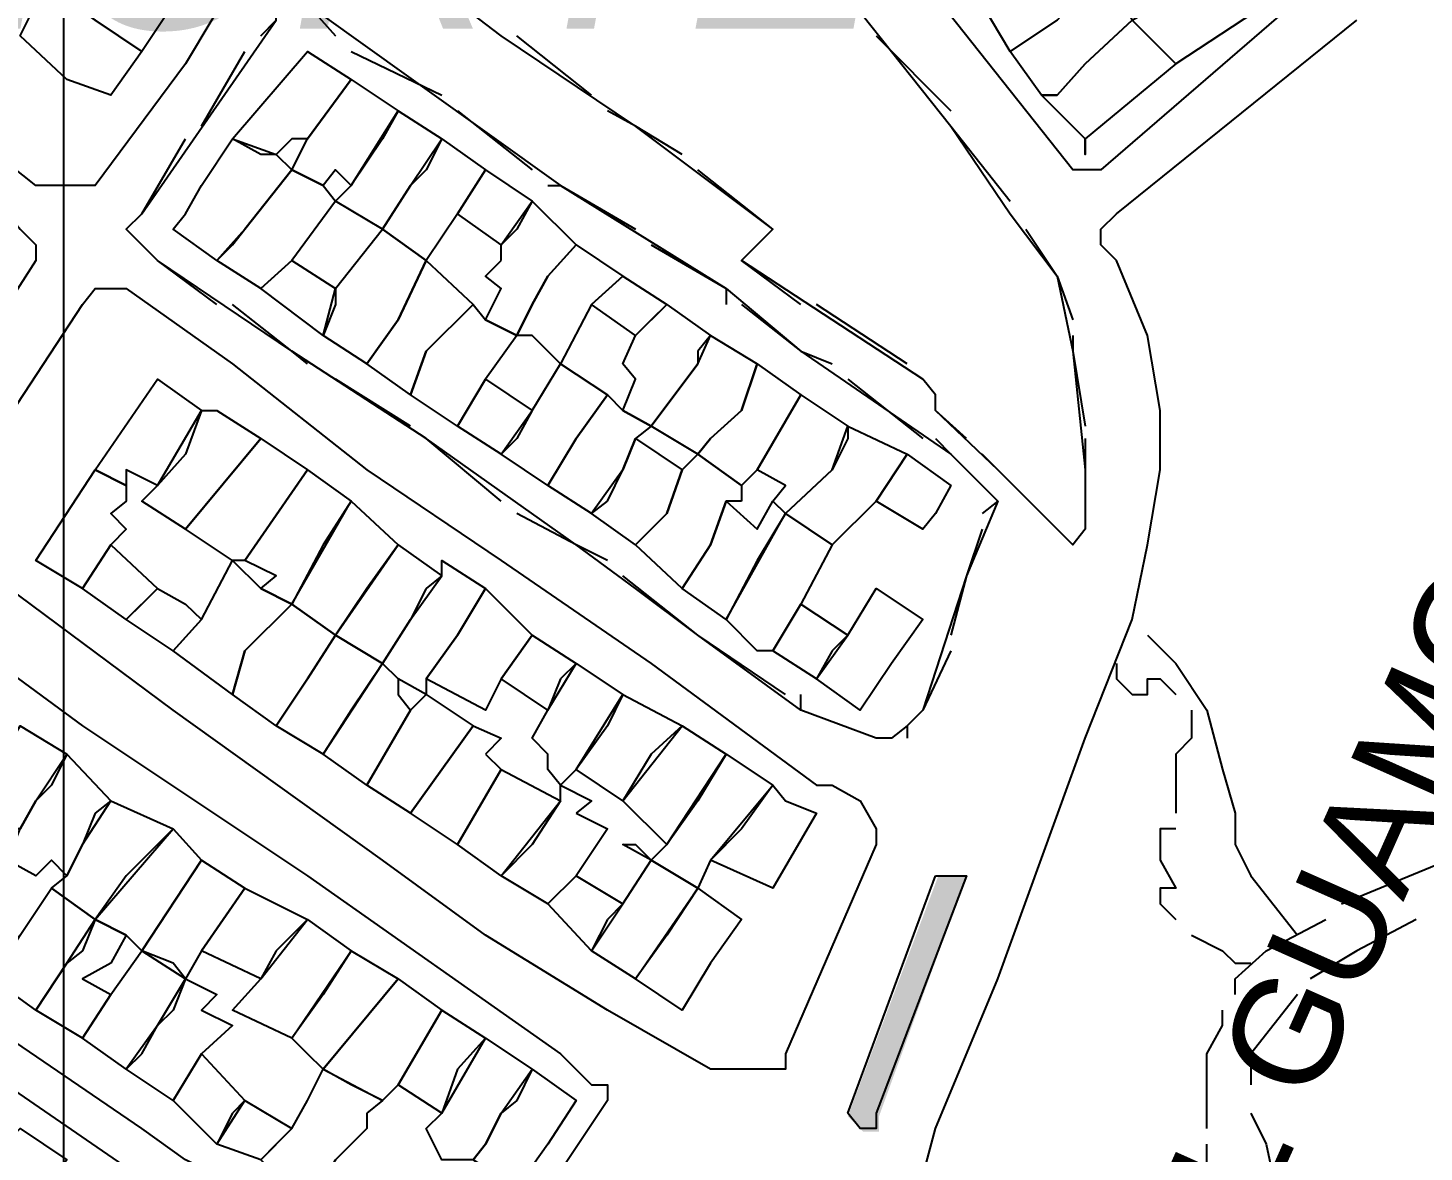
# Model space of a CAD drawing. Header units: millimetres. Extents: x -3588 to 75209, y -3737 to 38254.
# Drawn here: x 27989.8 to 28116, y 5591.6 to 5693.2 of the extents above; entities that cross this region are included whole.
import ezdxf

# ---------------------------------------------------------------- set-up
doc = ezdxf.new("R2010")
doc.units = ezdxf.units.MM
for name, color, linetype in [('H', 250, 'Continuous'), ('P', 253, 'Continuous'), ('T', 7, 'Continuous')]:
    doc.layers.add(name, color=color, linetype=linetype)

msp = doc.modelspace()

# ---------------------------------------------------------------- hatches: boundary and pattern name
at = {"layer": 'H', "linetype": 'Continuous'}
msp.add_hatch(color=254, dxfattribs=at).paths.add_polyline_path([(28072.095, 5616.542), (28073.519, 5616.542), (28074.64, 5616.542), (28066.734, 5594.809), (28066.734, 5593.4), (28065.325, 5593.4), (28063.917, 5594.809), (28072.095, 5616.542), (28072.095, 5616.542)])

# ---------------------------------------------------------------- linework, layer by layer
msp.add_lwpolyline([(27993.054, 5972.044), (29582.265, 5972.044), (29582.265, 5157.048), (27993.054, 5157.048)], close=True)
at = {"layer": 'P', "color": 254}
for points in [[(28052.907, 5733.129), (28057.132, 5735.961), (28066.462, 5742.731), (28067.87, 5744.139), (28069.278, 5742.731), (28078.593, 5730.6), (28091.011, 5715.637), (28104.567, 5699.265), (28105.687, 5696.72), (28086.786, 5680.349), (28085.362, 5680.349), (28084.242, 5680.349), (28063.917, 5706.034), (28048.954, 5723.815), (28048.954, 5724.951), (28047.545, 5727.768), (28048.954, 5729.176), (28052.907, 5733.129)], [(28062.509, 5697.841), (28073.231, 5684.301), (28078.593, 5676.396), (28082.834, 5670.746), (28084.242, 5663.977), (28085.362, 5653.254), (28085.362, 5647.877), (28084.242, 5646.469), (28077.456, 5653.254), (28071.823, 5658.615), (28071.823, 5660.024), (28070.687, 5661.432), (28054.315, 5672.155), (28057.132, 5674.987), (28044.713, 5684.301), (28032.582, 5692.479), (28021.859, 5700.673)], [(28085.362, 5696.72), (28082.834, 5693.904), (28078.593, 5691.071), (28076.048, 5695.312), (28078.593, 5697.841), (28082.834, 5700.673), (28085.362, 5696.72)], [(28092.148, 5695.312), (28094.964, 5697.841), (28097.781, 5700.673), (28098.917, 5700.673), (28101.734, 5696.72), (28101.734, 5695.312), (28093.556, 5689.951), (28089.603, 5693.904), (28092.148, 5695.312)], [(28086.786, 5695.312), (28088.195, 5696.72), (28089.603, 5693.904), (28085.362, 5689.951), (28082.834, 5687.118), (28081.409, 5687.118), (28078.593, 5691.071), (28082.834, 5693.904), (28085.362, 5696.72), (28086.786, 5695.312)], [(28015.074, 5695.312), (28019.027, 5692.479), (28037.943, 5678.94), (28052.907, 5669.626), (28059.676, 5663.977), (28073.231, 5654.663), (28074.64, 5653.254), (28076.048, 5651.83), (28077.456, 5650.422), (28074.64, 5643.652), (28070.687, 5631.505), (28069.278, 5630.097), (28067.87, 5628.977), (28066.462, 5628.977), (28059.676, 5631.505), (28050.362, 5638.291), (28044.713, 5642.516)], [(28044.713, 5642.516), (28039.351, 5646.469), (28025.812, 5656.071), (28013.665, 5663.977), (28001.535, 5672.155), (28000.11, 5673.579), (27998.702, 5674.987), (28000.11, 5676.396), (28012.257, 5693.904)], [(28040.76, 5532.714), (28059.676, 5582.678), (28061.084, 5584.086), (28063.917, 5582.678), (28065.037, 5582.678), (28066.462, 5584.086), (28069.278, 5584.086), (28071.823, 5593.688), (28077.456, 5607.228), (28085.362, 5628.977), (28089.603, 5639.699), (28091.011, 5646.469), (28092.148, 5653.254), (28092.148, 5658.615), (28091.011, 5665.385), (28088.195, 5672.155), (28086.786, 5673.579), (28086.786, 5674.987), (28088.195, 5676.396), (28109.928, 5693.904)], [(28085.362, 5683.165), (28085.362, 5681.757), (28085.362, 5683.165), (28081.409, 5687.118), (28082.834, 5687.118), (28085.362, 5689.951), (28089.603, 5693.904), (28093.556, 5689.951), (28085.362, 5683.165)], [(28040.76, 5687.118), (28033.99, 5692.479)], [(28066.462, 5692.479), (28073.231, 5685.71)], [(28028.629, 5685.71), (28035.399, 5680.349)], [(28048.954, 5681.757), (28044.713, 5684.301), (28042.184, 5685.71)], [(28073.231, 5684.301), (28078.593, 5677.516)], [(28033.99, 5674.987), (28032.582, 5673.579), (28028.629, 5676.396), (28031.174, 5680.349), (28035.399, 5677.516), (28033.99, 5674.987)], [(28057.132, 5674.987), (28050.362, 5680.349)], [(28036.807, 5678.94), (28037.943, 5678.94), (28044.713, 5674.987)], [(28032.582, 5672.155), (28032.582, 5673.579), (28035.399, 5677.516), (28039.351, 5673.579), (28036.807, 5670.746), (28035.399, 5668.202), (28033.99, 5665.385), (28031.174, 5666.793), (28032.582, 5669.626), (28031.174, 5670.746), (28032.582, 5672.155)], [(28080.001, 5674.987), (28082.834, 5670.746), (28084.242, 5666.793)], [(28040.76, 5668.202), (28037.943, 5662.84), (28035.399, 5665.385), (28033.99, 5665.385), (28035.399, 5668.202), (28036.807, 5670.746), (28039.351, 5673.579), (28043.592, 5670.746), (28040.76, 5668.202)], [(28046.137, 5673.579), (28052.907, 5669.626), (28052.907, 5668.202)], [(28059.676, 5668.202), (28054.315, 5672.155), (28055.723, 5673.579)], [(28046.137, 5666.793), (28044.713, 5665.385), (28040.76, 5668.202), (28043.592, 5670.746), (28047.545, 5668.202), (28046.137, 5666.793)], [(27982.33, 5649.301), (27994.749, 5668.202), (27995.885, 5669.626), (27997.294, 5669.626), (27998.702, 5669.626), (28008.304, 5662.84), (28020.435, 5653.254), (28032.582, 5645.06), (28046.137, 5635.746), (28061.084, 5624.736), (28062.509, 5624.736), (28065.037, 5623.327), (28066.462, 5620.783), (28066.462, 5619.374), (28058.268, 5600.458), (28058.268, 5599.05), (28055.723, 5599.05), (28052.907, 5599.05), (28051.498, 5599.05), (28042.184, 5604.411), (28031.174, 5611.18)], [(28031.174, 5666.793), (28033.99, 5665.385), (28031.174, 5661.432), (28028.629, 5657.191), (28024.388, 5660.024), (28025.812, 5663.977), (28030.037, 5668.202), (28031.174, 5666.793)], [(28050.362, 5663.977), (28050.362, 5662.84), (28046.137, 5657.191), (28043.592, 5658.615), (28044.713, 5661.432), (28043.592, 5662.84), (28044.713, 5665.385), (28047.545, 5668.202), (28051.498, 5665.385), (28050.362, 5663.977)], [(28054.315, 5668.202), (28059.676, 5663.977), (28062.509, 5662.84)], [(28069.278, 5662.84), (28061.084, 5668.202)], [(28051.498, 5656.071), (28050.362, 5654.663), (28046.137, 5657.191), (28050.362, 5662.84), (28051.498, 5665.385), (28055.723, 5662.84), (28054.315, 5658.615), (28051.498, 5656.071)], [(28084.242, 5665.385), (28084.242, 5663.977), (28085.362, 5657.191)], [(28039.351, 5656.071), (28036.807, 5651.83), (28032.582, 5654.663), (28035.399, 5658.615), (28037.943, 5662.84), (28042.184, 5660.024), (28039.351, 5656.071)], [(28055.723, 5653.254), (28054.315, 5651.83), (28050.362, 5654.663), (28051.498, 5656.071), (28054.315, 5658.615), (28055.723, 5662.84), (28059.676, 5660.024), (28055.723, 5653.254)], [(28033.99, 5656.071), (28032.582, 5654.663), (28028.629, 5657.191), (28031.174, 5661.432), (28035.399, 5658.615), (28033.99, 5656.071)], [(28063.917, 5661.432), (28070.687, 5656.071)], [(28074.64, 5656.071), (28071.823, 5658.615), (28071.823, 5660.024), (28070.687, 5661.432)], [(28043.592, 5658.615), (28046.137, 5657.191), (28044.713, 5656.071), (28043.592, 5653.254), (28040.76, 5649.301), (28036.807, 5651.83), (28039.351, 5656.071), (28042.184, 5660.024), (28043.592, 5658.615)], [(28063.917, 5656.071), (28062.509, 5653.254), (28058.268, 5649.301), (28057.132, 5650.422), (28058.268, 5651.83), (28055.723, 5653.254), (28059.676, 5660.024), (28063.917, 5657.191), (28063.917, 5656.071)], [(28066.462, 5650.422), (28062.509, 5646.469), (28058.268, 5649.301), (28062.509, 5653.254), (28063.917, 5657.191), (28069.278, 5654.663), (28066.462, 5650.422)], [(28042.184, 5650.422), (28043.592, 5653.254), (28044.713, 5656.071), (28048.954, 5653.254), (28047.545, 5649.301), (28044.713, 5646.469), (28040.76, 5649.301), (28042.184, 5650.422)], [(28071.823, 5656.071), (28073.231, 5654.663), (28074.64, 5653.254), (28076.048, 5651.83), (28077.456, 5650.422), (28076.048, 5649.301)], [(28085.362, 5656.071), (28085.362, 5653.254), (28085.362, 5647.877), (28084.242, 5646.469)], [(28054.315, 5650.422), (28052.907, 5650.422), (28051.498, 5646.469), (28048.954, 5642.516), (28044.713, 5646.469), (28047.545, 5649.301), (28048.954, 5653.254), (28050.362, 5654.663), (28054.315, 5651.83), (28054.315, 5650.422)], [(28071.823, 5649.301), (28070.687, 5647.877), (28066.462, 5650.422), (28069.278, 5654.663), (28073.231, 5651.83), (28071.823, 5649.301)], [(28082.834, 5647.877), (28077.456, 5653.254), (28076.048, 5654.663)], [(28055.723, 5645.06), (28052.907, 5639.699), (28048.954, 5642.516), (28051.498, 5646.469), (28052.907, 5650.422), (28055.723, 5647.877), (28057.132, 5650.422), (28058.268, 5649.301), (28055.723, 5645.06)], [(28042.184, 5645.06), (28039.351, 5646.469), (28033.99, 5649.301)], [(28057.132, 5636.866), (28055.723, 5636.866), (28052.907, 5639.699), (28058.268, 5649.301), (28062.509, 5646.469), (28059.676, 5641.107), (28057.132, 5636.866)], [(28076.048, 5647.877), (28074.64, 5643.652), (28073.231, 5638.291)], [(28031.174, 5611.18), (28021.859, 5617.966), (28002.943, 5631.505), (27986.571, 5643.652)], [(28050.362, 5638.291), (28043.592, 5643.652)], [(28032.582, 5634.338), (28031.174, 5631.505), (28025.812, 5634.338), (28028.629, 5638.291), (28031.174, 5642.516), (28035.399, 5638.291), (28032.582, 5634.338)], [(28067.87, 5635.746), (28065.037, 5631.505), (28061.084, 5634.338), (28063.917, 5638.291), (28066.462, 5642.516), (28070.687, 5639.699), (28067.87, 5635.746)], [(28004.063, 5590.856), (28000.11, 5593.688), (27982.33, 5605.819), (27970.199, 5614.013), (27964.838, 5617.966), (27962.005, 5619.374), (27962.005, 5620.783), (27962.005, 5622.191), (27974.424, 5639.699), (27975.561, 5641.107), (27978.377, 5641.107), (27979.786, 5641.107), (27994.749, 5630.097), (28015.074, 5616.542), (28037.943, 5600.458), (28040.76, 5597.641), (28042.184, 5597.641), (28042.184, 5596.217), (28028.629, 5575.892), (28027.221, 5575.892), (28025.812, 5575.892), (28017.618, 5581.542), (28006.896, 5589.447), (28004.063, 5590.856)], [(28062.509, 5636.866), (28061.084, 5634.338), (28057.132, 5636.866), (28059.676, 5641.107), (28063.917, 5638.291), (28062.509, 5636.866)], [(28037.943, 5634.338), (28036.807, 5631.505), (28032.582, 5634.338), (28035.399, 5638.291), (28039.351, 5635.746), (28037.943, 5634.338)], [(28058.268, 5632.93), (28050.362, 5638.291)], [(28091.011, 5638.291), (28093.556, 5635.746), (28096.373, 5631.505), (28097.781, 5626.144), (28098.917, 5622.191), (28098.917, 5619.374), (28100.326, 5616.542), (28104.567, 5611.18)], [(28073.231, 5636.866), (28070.687, 5631.505), (28069.278, 5630.097), (28069.278, 5628.977)], [(28042.184, 5630.097), (28039.351, 5626.144), (28037.943, 5624.736), (28036.807, 5626.144), (28036.807, 5627.552), (28035.399, 5628.977), (28036.807, 5631.505), (28039.351, 5635.746), (28043.592, 5632.93), (28042.184, 5630.097)], [(28088.195, 5635.746), (28088.195, 5634.338), (28089.603, 5632.93), (28091.011, 5632.93), (28091.011, 5634.338), (28092.148, 5634.338), (28093.556, 5632.93)], [(28046.137, 5627.552), (28043.592, 5623.327), (28039.351, 5626.144), (28043.592, 5632.93), (28048.954, 5630.097), (28046.137, 5627.552)], [(28067.87, 5628.977), (28066.462, 5628.977), (28059.676, 5631.505), (28059.676, 5632.93)], [(28094.964, 5631.505), (28094.964, 5628.977), (28093.556, 5627.552), (28093.556, 5624.736), (28093.556, 5622.191)], [(28050.362, 5623.327), (28047.545, 5619.374), (28043.592, 5623.327), (28048.954, 5630.097), (28052.907, 5627.552), (28050.362, 5623.327)], [(28054.315, 5620.783), (28051.498, 5617.966), (28050.362, 5615.421), (28046.137, 5617.966), (28047.545, 5619.374), (28052.907, 5627.552), (28057.132, 5624.736), (28054.315, 5620.783)], [(28035.399, 5619.374), (28032.582, 5616.542), (28028.629, 5619.374), (28032.582, 5626.144), (28037.943, 5623.327), (28035.399, 5619.374)], [(28039.351, 5622.191), (28042.184, 5620.783), (28039.351, 5616.542), (28036.807, 5614.013), (28032.582, 5616.542), (28037.943, 5623.327), (28037.943, 5624.736), (28040.76, 5623.327), (28039.351, 5622.191)], [(28058.268, 5623.327), (28061.084, 5622.191), (28057.132, 5615.421), (28051.498, 5617.966), (28057.132, 5624.736), (28058.268, 5623.327)], [(28093.556, 5620.783), (28092.148, 5620.783), (28092.148, 5617.966), (28093.556, 5615.421), (28092.148, 5615.421), (28092.148, 5614.013), (28093.556, 5612.605)], [(28046.137, 5617.966), (28043.592, 5619.374), (28044.713, 5619.374), (28046.137, 5617.966)], [(28047.545, 5611.18), (28044.713, 5607.228), (28040.76, 5609.772), (28043.592, 5614.013), (28046.137, 5617.966), (28050.362, 5615.421), (28047.545, 5611.18)], [(28108.519, 5614.013), (28118.106, 5617.966)], [(28042.184, 5612.605), (28040.76, 5609.772), (28036.807, 5614.013), (28039.351, 5616.542), (28043.592, 5614.013), (28042.184, 5612.605)], [(28071.823, 5616.542), (28073.231, 5616.542), (28074.64, 5616.542), (28066.462, 5595.097), (28066.462, 5593.688), (28065.037, 5593.688), (28063.917, 5595.097), (28071.823, 5616.542)], [(28051.498, 5608.652), (28048.954, 5604.411), (28044.713, 5607.228), (28050.362, 5615.421), (28054.315, 5612.605), (28051.498, 5608.652)], [(28098.917, 5605.819), (28098.917, 5607.228), (28101.734, 5609.772), (28107.111, 5612.605)], [(28115.289, 5612.605), (28109.928, 5609.772), (28105.687, 5607.228)], [(28094.964, 5611.18), (28097.781, 5609.772), (28098.917, 5608.652), (28100.326, 5608.652)], [(28104.567, 5605.819), (28100.326, 5600.458), (28100.326, 5597.641)], [(28096.373, 5593.688), (28096.373, 5595.097), (28096.373, 5600.458), (28097.781, 5603.003), (28097.781, 5604.411)], [(28033.99, 5596.217), (28032.582, 5595.097), (28031.174, 5592.28), (28030.037, 5590.856), (28027.221, 5590.856), (28025.812, 5593.688), (28027.221, 5595.097), (28031.174, 5601.866), (28035.399, 5599.05), (28033.99, 5596.217)], [(28030.037, 5590.856), (28031.174, 5592.28), (28032.582, 5595.097), (28035.399, 5599.05), (28039.351, 5596.217), (28036.807, 5592.28), (28033.99, 5588.327), (28030.037, 5590.856)], [(28100.326, 5595.097), (28101.734, 5592.28), (28103.158, 5585.495)], [(28100.326, 5582.678), (28098.917, 5585.495), (28096.373, 5589.447), (28096.373, 5592.28)]]:
    msp.add_lwpolyline(points, dxfattribs=at)
at = {"layer": 'P'}
for points in [[(27983.739, 5684.301), (27975.561, 5689.951), (27974.424, 5691.071), (27974.424, 5692.479), (27983.739, 5707.443), (27993.341, 5720.998), (28000.11, 5730.6), (28001.535, 5733.129), (28002.943, 5734.553), (28023.268, 5720.998), (28023.268, 5719.59), (28013.665, 5706.034), (28004.063, 5689.951), (27995.885, 5678.94), (27994.749, 5678.94), (27993.341, 5678.94), (27990.524, 5678.94), (27983.739, 5684.301)], [(27912.042, 5704.626), (27915.995, 5710.275), (27921.356, 5718.165), (27922.764, 5719.59), (27924.189, 5719.59), (27940.561, 5707.443), (27960.885, 5693.904), (27978.377, 5683.165), (27987.98, 5676.396), (27989.1, 5674.987), (27990.524, 5673.579), (27990.524, 5672.155), (27978.377, 5653.254), (27976.969, 5651.83), (27974.424, 5651.83), (27971.608, 5653.254), (27954.1, 5663.977), (27928.126, 5681.757), (27909.225, 5695.312), (27909.225, 5696.72), (27907.801, 5699.265), (27909.225, 5700.673), (27912.042, 5704.626)], [(27993.341, 5699.265), (27994.749, 5700.673), (28000.11, 5697.841), (28002.943, 5695.312), (28000.11, 5691.071), (27995.885, 5693.904), (27991.932, 5696.72), (27993.341, 5699.265)], [(27990.524, 5695.312), (27991.932, 5696.72), (27995.885, 5693.904), (28000.11, 5691.071), (27997.294, 5687.118), (27993.341, 5688.526), (27989.1, 5692.479), (27990.524, 5695.312)], [(28010.849, 5692.479), (28012.257, 5693.904), (28012.257, 5695.312), (28013.665, 5695.312), (28015.074, 5695.312), (28017.618, 5692.479)], [(28005.488, 5684.301), (28009.424, 5691.071)], [(28010.849, 5681.757), (28008.304, 5683.165), (28015.074, 5691.071), (28019.027, 5688.526), (28015.074, 5683.165), (28013.665, 5683.165), (28012.257, 5681.757), (28010.849, 5681.757)], [(28019.027, 5691.071), (28027.221, 5687.118)], [(28021.859, 5683.165), (28019.027, 5678.94), (28017.618, 5680.349), (28016.482, 5678.94), (28013.665, 5680.349), (28015.074, 5683.165), (28019.027, 5688.526), (28023.268, 5685.71), (28021.859, 5683.165)], [(28025.812, 5680.349), (28024.388, 5678.94), (28021.859, 5674.987), (28017.618, 5677.516), (28019.027, 5678.94), (28023.268, 5685.71), (28027.221, 5683.165), (28025.812, 5680.349)], [(27998.702, 5674.987), (28000.11, 5676.396), (28004.063, 5683.165)], [(28004.063, 5676.396), (28005.488, 5678.94), (28008.304, 5683.165), (28012.257, 5681.757), (28013.665, 5680.349), (28009.424, 5674.987), (28006.896, 5672.155), (28002.943, 5674.987), (28004.063, 5676.396)], [(28028.629, 5676.396), (28025.812, 5672.155), (28021.859, 5674.987), (28024.388, 5678.94), (28027.221, 5683.165), (28031.174, 5680.349), (28028.629, 5676.396)], [(28008.304, 5673.579), (28009.424, 5674.987), (28013.665, 5680.349), (28016.482, 5678.94), (28017.618, 5677.516), (28013.665, 5672.155), (28010.849, 5669.626), (28006.896, 5672.155), (28008.304, 5673.579)], [(28023.268, 5666.793), (28020.435, 5662.84), (28016.482, 5665.385), (28017.618, 5669.626), (28021.859, 5674.987), (28025.812, 5672.155), (28023.268, 5666.793)], [(28006.896, 5668.202), (28001.535, 5672.155), (28000.11, 5673.579)], [(28017.618, 5668.202), (28016.482, 5665.385), (28010.849, 5669.626), (28013.665, 5672.155), (28017.618, 5669.626), (28017.618, 5668.202)], [(28025.812, 5663.977), (28024.388, 5660.024), (28020.435, 5662.84), (28023.268, 5666.793), (28025.812, 5672.155), (28030.037, 5668.202), (28025.812, 5663.977)], [(28015.074, 5662.84), (28013.665, 5663.977), (28008.304, 5668.202)], [(28004.063, 5654.663), (28001.535, 5651.83), (27998.702, 5653.254), (27998.702, 5651.83), (27995.885, 5653.254), (28001.535, 5661.432), (28005.488, 5658.615), (28004.063, 5654.663)], [(28024.388, 5657.191), (28017.618, 5661.432)], [(28010.849, 5656.071), (28004.063, 5647.877), (28000.11, 5650.422), (28001.535, 5651.83), (28005.488, 5658.615), (28006.896, 5658.615), (28010.849, 5656.071)], [(28010.849, 5656.071), (28015.074, 5653.254), (28009.424, 5645.06), (28008.304, 5645.06), (28004.063, 5647.877), (28010.849, 5656.071)], [(28032.582, 5650.422), (28025.812, 5656.071)], [(27998.702, 5651.83), (27998.702, 5650.422), (27997.294, 5649.301), (27998.702, 5647.877), (27997.294, 5646.469), (27994.749, 5642.516), (27990.524, 5645.06), (27995.885, 5653.254), (27998.702, 5651.83)], [(28016.482, 5646.469), (28013.665, 5641.107), (28010.849, 5642.516), (28012.257, 5643.652), (28009.424, 5645.06), (28015.074, 5653.254), (28019.027, 5650.422), (28016.482, 5646.469)], [(28020.435, 5642.516), (28017.618, 5638.291), (28013.665, 5641.107), (28019.027, 5650.422), (28023.268, 5646.469), (28020.435, 5642.516)], [(28000.11, 5641.107), (27998.702, 5639.699), (27994.749, 5642.516), (27997.294, 5646.469), (28001.535, 5642.516), (28000.11, 5641.107)], [(28025.812, 5642.516), (28024.388, 5639.699), (28021.859, 5635.746), (28017.618, 5638.291), (28023.268, 5646.469), (28027.221, 5643.652), (28025.812, 5642.516)], [(28009.424, 5636.866), (28008.304, 5632.93), (28002.943, 5636.866), (28005.488, 5639.699), (28008.304, 5645.06), (28010.849, 5642.516), (28013.665, 5641.107), (28009.424, 5636.866)], [(28025.812, 5634.338), (28025.812, 5632.93), (28023.268, 5634.338), (28021.859, 5635.746), (28024.388, 5639.699), (28027.221, 5643.652), (28027.221, 5645.06), (28031.174, 5642.516), (28028.629, 5638.291), (28025.812, 5634.338)], [(28004.063, 5641.107), (28005.488, 5639.699), (28002.943, 5636.866), (27998.702, 5639.699), (28001.535, 5642.516), (28004.063, 5641.107)], [(28015.074, 5634.338), (28012.257, 5630.097), (28008.304, 5632.93), (28009.424, 5636.866), (28013.665, 5641.107), (28017.618, 5638.291), (28015.074, 5634.338)], [(28019.027, 5631.505), (28016.482, 5627.552), (28012.257, 5630.097), (28015.074, 5634.338), (28017.618, 5638.291), (28021.859, 5635.746), (28019.027, 5631.505)], [(28023.268, 5634.338), (28023.268, 5632.93), (28024.388, 5631.505), (28020.435, 5624.736), (28016.482, 5627.552), (28021.859, 5635.746), (28023.268, 5634.338)], [(28027.221, 5626.144), (28024.388, 5622.191), (28020.435, 5624.736), (28024.388, 5631.505), (28025.812, 5632.93), (28030.037, 5630.097), (28027.221, 5626.144)], [(27991.932, 5624.736), (27990.524, 5623.327), (27989.1, 5620.783), (27987.98, 5620.783), (27986.571, 5619.374), (27985.163, 5619.374), (27983.739, 5620.783), (27985.163, 5623.327), (27989.1, 5630.097), (27993.341, 5627.552), (27991.932, 5624.736)], [(28031.174, 5627.552), (28032.582, 5626.144), (28028.629, 5619.374), (28024.388, 5622.191), (28030.037, 5630.097), (28032.582, 5628.977), (28031.174, 5627.552)], [(27995.885, 5622.191), (27994.749, 5619.374), (27993.341, 5616.542), (27991.932, 5617.966), (27990.524, 5616.542), (27987.98, 5617.966), (27989.1, 5620.783), (27990.524, 5623.327), (27993.341, 5627.552), (27997.294, 5623.327), (27995.885, 5622.191)], [(27998.702, 5616.542), (27995.885, 5612.605), (27991.932, 5615.421), (27993.341, 5616.542), (27994.749, 5619.374), (27997.294, 5623.327), (28002.943, 5620.783), (27998.702, 5616.542)], [(27998.702, 5611.18), (27995.885, 5612.605), (28002.943, 5620.783), (28005.488, 5617.966), (28000.11, 5609.772), (27998.702, 5611.18)], [(28002.943, 5608.652), (28000.11, 5609.772), (28005.488, 5617.966), (28009.424, 5615.421), (28005.488, 5609.772), (28004.063, 5607.228), (28002.943, 5608.652)], [(27973.016, 5577.317), (27960.885, 5586.903), (27947.33, 5595.097), (27945.922, 5596.217), (27958.053, 5615.421), (27959.461, 5616.542), (27960.885, 5616.542), (27983.739, 5600.458), (28005.488, 5585.495), (28024.388, 5571.955), (28025.812, 5571.955), (28025.812, 5570.531), (28024.388, 5570.531), (28012.257, 5553.039), (28012.257, 5551.631), (28010.849, 5551.631), (27986.571, 5569.123), (27973.016, 5577.317)], [(27994.749, 5609.772), (27993.341, 5608.652), (27990.524, 5604.411), (27986.571, 5607.228), (27989.1, 5611.18), (27991.932, 5615.421), (27995.885, 5612.605), (27994.749, 5609.772)], [(28012.257, 5609.772), (28010.849, 5607.228), (28005.488, 5609.772), (28009.424, 5615.421), (28015.074, 5612.605), (28012.257, 5609.772)], [(27997.294, 5608.652), (27994.749, 5607.228), (27997.294, 5605.819), (27994.749, 5601.866), (27990.524, 5604.411), (27993.341, 5608.652), (27995.885, 5612.605), (27998.702, 5611.18), (27997.294, 5608.652)], [(28016.482, 5605.819), (28013.665, 5601.866), (28008.304, 5604.411), (28010.849, 5607.228), (28015.074, 5612.605), (28019.027, 5609.772), (28016.482, 5605.819)], [(28002.943, 5604.411), (28001.535, 5603.003), (27998.702, 5599.05), (27994.749, 5601.866), (27997.294, 5605.819), (28000.11, 5609.772), (28004.063, 5607.228), (28002.943, 5604.411)], [(28015.074, 5600.458), (28013.665, 5601.866), (28019.027, 5609.772), (28023.268, 5607.228), (28016.482, 5599.05), (28015.074, 5600.458)], [(28000.11, 5600.458), (28001.535, 5603.003), (28004.063, 5607.228), (28006.896, 5605.819), (28005.488, 5604.411), (28008.304, 5603.003), (28005.488, 5600.458), (28002.943, 5596.217), (27998.702, 5599.05), (28000.11, 5600.458)], [(28019.027, 5597.641), (28016.482, 5599.05), (28023.268, 5607.228), (28027.221, 5604.411), (28023.268, 5597.641), (28021.859, 5596.217), (28019.027, 5597.641)], [(28028.629, 5599.05), (28027.221, 5595.097), (28023.268, 5597.641), (28027.221, 5604.411), (28031.174, 5601.866), (28028.629, 5599.05)], [(28008.304, 5595.097), (28006.896, 5592.28), (28002.943, 5596.217), (28005.488, 5600.458), (28009.424, 5596.217), (28008.304, 5595.097)], [(28020.435, 5595.097), (28020.435, 5593.688), (28017.618, 5590.856), (28015.074, 5586.903), (28010.849, 5590.856), (28013.665, 5593.688), (28015.074, 5596.217), (28016.482, 5599.05), (28021.859, 5596.217), (28020.435, 5595.097)], [(28012.257, 5592.28), (28010.849, 5590.856), (28006.896, 5592.28), (28009.424, 5596.217), (28013.665, 5593.688), (28012.257, 5592.28)], [(27990.524, 5586.903), (27987.98, 5582.678), (27982.33, 5585.495), (27983.739, 5588.327), (27989.1, 5593.688), (27993.341, 5590.856), (27990.524, 5586.903)]]:
    msp.add_lwpolyline(points, dxfattribs=at)

# ---------------------------------------------------------------- texts
at = {"layer": 'T', "color": 254, "insert": (27773.562, 5712.34), "char_height": 19.20446, "attachment_point": 1}
msp.add_mtext('{\\fArial|b0|i1|c0|p18;BOSQUES DEL NORTE}', dxfattribs=at)
at = {"layer": 'T', "color": 254, "insert": (28056.827, 5509.093), "char_height": 9.60223, "attachment_point": 1, "rotation": 66}
msp.add_mtext('{\\fArial|b0|i0|c0|p18;QUEBRADA EL GUAMO}', dxfattribs=at)

doc.saveas('drawing.dxf')
